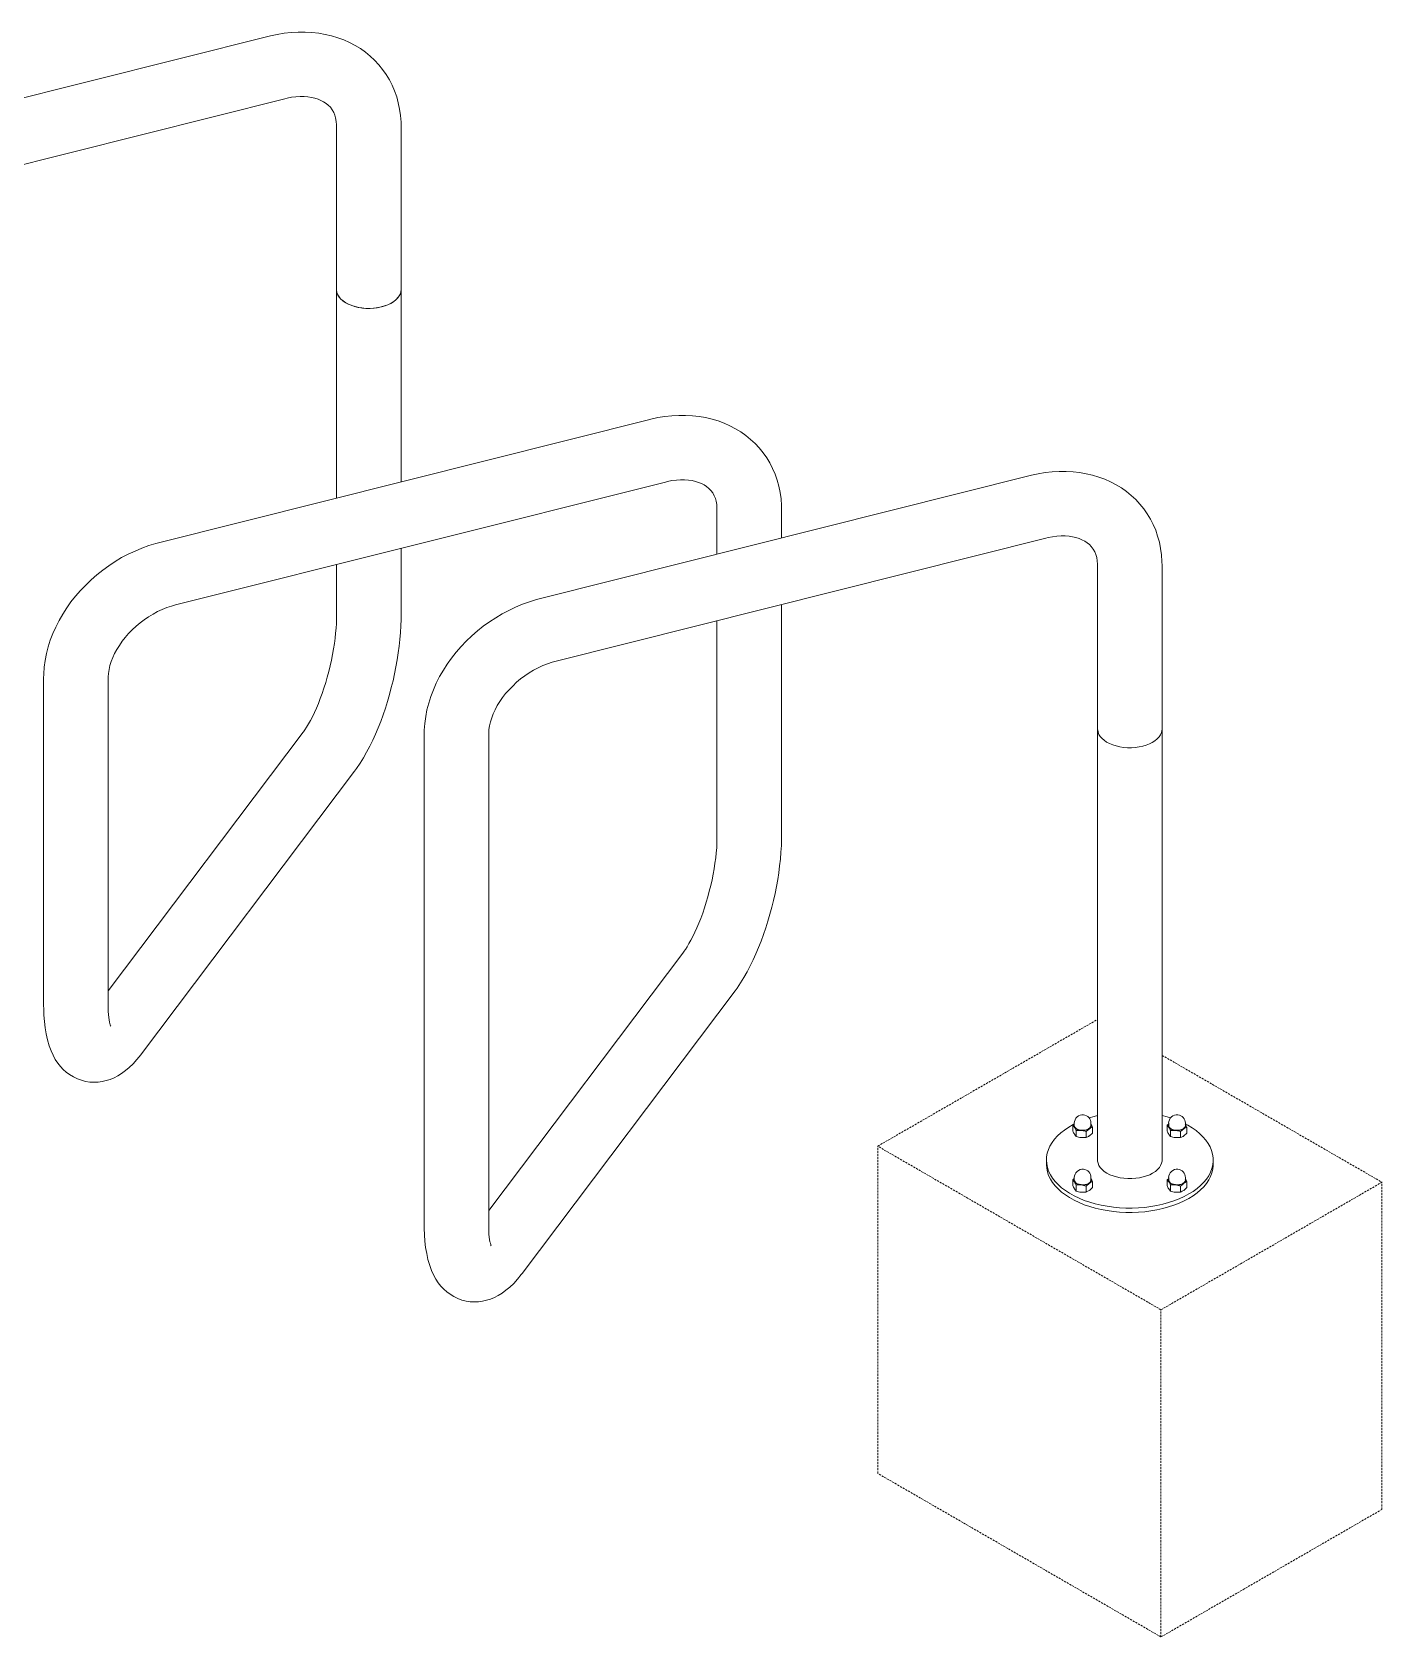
# Model space of a CAD drawing. Header units: millimetres. Extents: x -312 to 6814, y -241 to 4404.
# Drawn here: x 5971 to 6814, y 974 to 1975 of the extents above; entities that cross this region are included whole.
import ezdxf

# ---------------------------------------------------------------- set-up
doc = ezdxf.new("R2010")
doc.units = ezdxf.units.MM
doc.linetypes.add('HIDDEN', pattern=[1.905, 1.27, -0.635])
doc.layers.add('ZANO_R', color=7, linetype='Continuous', lineweight=0)
doc.layers.add('ZANO_R_przerywana', color=7, linetype='HIDDEN', lineweight=0)

msp = doc.modelspace()

# ---------------------------------------------------------------- linework, layer by layer
at = {"layer": 'ZANO_R'}
for p, q in [((6119.2, 1972.8), (5813.5, 1896.1)), ((5823.3, 1857), (6129, 1933.8)), ((6161.3, 1916.7), (6161.3, 1814.6)), ((6201.5, 1814.6), (6201.5, 1916.7)), ((6161.3, 1814.6), (6161.3, 1684.6)), ((6201.5, 1694.7), (6201.5, 1814.6)), ((6356.7, 1733.7), (6051, 1656.9)), ((6060.8, 1617.9), (6366.5, 1694.6)), ((6594.1, 1698.6), (6288.5, 1621.9)), ((6398.7, 1677.5), (6398.7, 1649.6)), ((6439, 1659.7), (6439, 1677.5)), ((6201.5, 1610.5), (6201.5, 1653.2)), ((6298.3, 1582.8), (6603.9, 1659.6)), ((6161.3, 1643.1), (6161.3, 1610.5)), ((6636.2, 1642.5), (6636.2, 1540.4)), ((6676.5, 1540.4), (6676.5, 1642.5)), ((6439, 1473.4), (6439, 1618.2)), ((6398.7, 1608.1), (6398.7, 1473.4)), ((5978.4, 1572), (5978.4, 1367.8)), ((6018.7, 1367.8), (6018.7, 1572)), ((6140.4, 1538.5), (6018.7, 1377)), ((6215.9, 1536.9), (6215.9, 1230.7)), ((6256.2, 1230.7), (6256.2, 1536.9)), ((6636.2, 1540.4), (6636.2, 1270.5)), ((6676.5, 1270.5), (6676.5, 1540.4)), ((6039.6, 1337.8), (6172.5, 1514.2)), ((6377.9, 1401.4), (6256.2, 1239.9)), ((6277.1, 1200.7), (6410, 1377.1)), ((6621.7, 1294), (6620.7, 1293.2)), ((6620.7, 1293.2), (6620.7, 1289.5)), ((6620.7, 1293.2), (6621.8, 1291.9)), ((6621.7, 1294.5), (6621.7, 1293)), ((6632.1, 1293), (6632.1, 1294.5)), ((6680.6, 1294), (6679.7, 1293.2)), ((6679.7, 1293.2), (6679.7, 1289.5)), ((6679.7, 1293.2), (6680.7, 1291.9)), ((6680.6, 1294.5), (6680.6, 1293)), ((6691, 1293), (6691, 1294.5)), ((6622.9, 1286.2), (6621.8, 1287.5)), ((6622.9, 1289.8), (6622.9, 1286.2)), ((6629.1, 1289.2), (6631.1, 1291)), ((6629.1, 1289.2), (6629.1, 1285.6)), ((6633.1, 1288.3), (6631.1, 1286.5)), ((6633.1, 1292), (6633.1, 1288.3)), ((6681.8, 1286.1), (6680.7, 1287.4)), ((6681.8, 1289.8), (6681.8, 1286.1)), ((6688, 1289.2), (6690, 1291)), ((6688, 1289.2), (6688, 1285.5)), ((6692, 1288.3), (6690, 1286.5)), ((6692, 1292), (6692, 1288.3)), ((6604.3, 1271.5), (6604.3, 1268.8)), ((6708.4, 1268.8), (6708.4, 1271.5)), ((6621.7, 1260), (6620.7, 1259.2)), ((6620.7, 1259.2), (6620.7, 1255.5)), ((6620.7, 1259.2), (6621.8, 1257.9)), ((6621.7, 1260.5), (6621.7, 1259)), ((6622.9, 1252.1), (6621.8, 1253.4)), ((6622.9, 1255.8), (6622.9, 1252.1)), ((6629.1, 1255.2), (6631.1, 1257)), ((6629.1, 1255.2), (6629.1, 1251.5)), ((6633.1, 1254.3), (6631.1, 1252.5)), ((6632.1, 1259), (6632.1, 1260.5)), ((6633.1, 1257.9), (6633.1, 1254.3)), ((6680.6, 1260), (6679.6, 1259.1)), ((6679.6, 1259.1), (6679.6, 1255.5)), ((6679.6, 1259.1), (6680.7, 1257.9)), ((6680.6, 1260.5), (6680.6, 1259)), ((6681.8, 1252.1), (6680.7, 1253.4)), ((6681.8, 1255.8), (6681.8, 1252.1)), ((6688, 1255.2), (6690, 1256.9)), ((6688, 1255.2), (6688, 1251.5)), ((6692, 1254.3), (6690, 1252.5)), ((6691, 1259), (6691, 1260.5)), ((6692, 1257.9), (6692, 1254.3))]:
    msp.add_line(p, q, dxfattribs=at)
at = {"layer": 'ZANO_R', "flags": 128}
for points in [[(6201.5, 1916.7), (6201.5, 1919.2), (6201.2, 1923.3), (6200.6, 1927.3), (6199.8, 1931.2), (6198.8, 1935), (6197.5, 1938.7), (6196, 1942.2), (6194.2, 1945.7), (6192.2, 1948.9), (6190, 1952.1), (6187.6, 1955), (6185, 1957.8), (6182.2, 1960.4), (6179.3, 1962.8), (6176.1, 1965.1), (6172.8, 1967.1), (6169.4, 1968.9), (6165.7, 1970.5), (6162, 1971.9), (6158.1, 1973.1), (6154.2, 1974), (6150.1, 1974.7), (6145.9, 1975.2), (6141.6, 1975.4), (6137.3, 1975.4), (6133, 1975.2), (6128.6, 1974.7), (6124.2, 1973.9), (6120, 1973), (6119.2, 1972.8)], [(6129, 1933.8), (6130.4, 1934.1), (6133.2, 1934.7), (6135.9, 1935), (6138.5, 1935.2), (6141, 1935.2), (6143.4, 1935), (6145.7, 1934.6), (6147.8, 1934.2), (6149.7, 1933.6), (6151.5, 1932.8), (6153.2, 1931.9), (6154.7, 1930.9), (6156.1, 1929.8), (6157.4, 1928.5), (6158.5, 1926.9), (6159.5, 1925.2), (6160.2, 1923.5), (6160.7, 1921.8), (6161.1, 1919.7), (6161.2, 1917.6), (6161.3, 1916.7)], [(6189.4, 1804), (6187.1, 1803.5), (6184.8, 1803.2), (6182.3, 1803), (6179.9, 1803), (6177.5, 1803.2), (6175.2, 1803.6), (6172.9, 1804.1), (6170.8, 1804.7), (6168.8, 1805.6), (6167, 1806.5), (6165.4, 1807.6), (6164, 1808.7), (6162.9, 1810), (6162.1, 1811.3), (6161.5, 1812.7), (6161.3, 1814.1), (6161.3, 1814.6)], [(6201.5, 1814.6), (6201.4, 1813.5), (6201.1, 1812.1), (6200.4, 1810.8), (6199.5, 1809.5), (6198.3, 1808.3), (6196.8, 1807.1), (6195.1, 1806.1), (6193.3, 1805.2), (6191.2, 1804.5), (6189, 1803.9), (6186.7, 1803.4), (6184.4, 1803.1), (6181.9, 1803), (6179.5, 1803), (6177.1, 1803.3), (6174.8, 1803.6), (6172.5, 1804.2), (6170.4, 1804.9), (6168.5, 1805.7), (6166.7, 1806.7), (6165.1, 1807.7), (6163.8, 1808.9), (6162.8, 1810.2), (6162, 1811.5), (6161.5, 1812.9), (6161.3, 1814.3), (6161.3, 1814.6)], [(6201.5, 1814.6), (6201.5, 1813.8), (6201.1, 1812.4), (6200.5, 1811), (6199.6, 1809.7), (6198.5, 1808.5), (6197.1, 1807.3), (6195.4, 1806.3), (6193.6, 1805.4), (6191.6, 1804.6), (6189.4, 1804)], [(6439, 1677.5), (6438.9, 1680), (6438.7, 1684.1), (6438.1, 1688.1), (6437.3, 1692), (6436.3, 1695.8), (6435, 1699.5), (6433.4, 1703.1), (6431.7, 1706.5), (6429.7, 1709.8), (6427.5, 1712.9), (6425.1, 1715.9), (6422.5, 1718.6), (6419.7, 1721.2), (6416.7, 1723.7), (6413.6, 1725.9), (6410.3, 1727.9), (6406.8, 1729.7), (6403.2, 1731.3), (6399.5, 1732.7), (6395.6, 1733.9), (6391.6, 1734.8), (6387.6, 1735.5), (6383.4, 1736), (6379.1, 1736.2), (6374.8, 1736.2), (6370.5, 1736), (6366.1, 1735.5), (6361.7, 1734.8), (6357.5, 1733.9), (6356.7, 1733.7)], [(6366.5, 1694.6), (6367.9, 1695), (6370.6, 1695.5), (6373.4, 1695.8), (6376, 1696), (6378.5, 1696), (6380.9, 1695.8), (6383.2, 1695.5), (6385.3, 1695), (6387.2, 1694.4), (6389, 1693.6), (6390.7, 1692.8), (6392.2, 1691.8), (6393.6, 1690.6), (6394.9, 1689.3), (6396, 1687.8), (6397, 1686), (6397.7, 1684.3), (6398.2, 1682.6), (6398.5, 1680.6), (6398.7, 1678.4), (6398.7, 1677.5)], [(6676.5, 1642.5), (6676.4, 1645), (6676.1, 1649.1), (6675.6, 1653.1), (6674.8, 1657), (6673.7, 1660.8), (6672.5, 1664.5), (6670.9, 1668), (6669.2, 1671.5), (6667.2, 1674.7), (6665, 1677.9), (6662.6, 1680.8), (6660, 1683.6), (6657.2, 1686.2), (6654.2, 1688.6), (6651.1, 1690.9), (6647.8, 1692.9), (6644.3, 1694.7), (6640.7, 1696.3), (6637, 1697.7), (6633.1, 1698.9), (6629.1, 1699.8), (6625, 1700.5), (6620.9, 1701), (6616.6, 1701.2), (6612.3, 1701.2), (6607.9, 1701), (6603.6, 1700.5), (6599.1, 1699.7), (6595, 1698.8), (6594.1, 1698.6)], [(6051, 1656.9), (6048.5, 1656.2), (6044.1, 1654.9), (6039.8, 1653.3), (6035.5, 1651.5), (6031.3, 1649.6), (6027.1, 1647.4), (6023.1, 1645), (6019.2, 1642.4), (6015.4, 1639.6), (6011.7, 1636.7), (6008.1, 1633.6), (6004.7, 1630.3), (6001.5, 1627), (5998.4, 1623.4), (5995.5, 1619.8), (5992.9, 1616), (5990.4, 1612.1), (5988.1, 1608.2), (5986.1, 1604.1), (5984.2, 1600), (5982.6, 1595.9), (5981.3, 1591.7), (5980.2, 1587.5), (5979.4, 1583.2), (5978.8, 1579), (5978.5, 1574.8), (5978.4, 1572)], [(6603.9, 1659.6), (6605.3, 1659.9), (6608.1, 1660.5), (6610.9, 1660.8), (6613.5, 1661), (6616, 1661), (6618.4, 1660.8), (6620.6, 1660.5), (6622.7, 1660), (6624.7, 1659.4), (6626.5, 1658.6), (6628.2, 1657.7), (6629.7, 1656.7), (6631.1, 1655.6), (6632.3, 1654.3), (6633.5, 1652.7), (6634.5, 1651), (6635.2, 1649.3), (6635.7, 1647.6), (6636, 1645.5), (6636.2, 1643.4), (6636.2, 1642.5)], [(6018.7, 1572), (6018.7, 1573), (6018.9, 1575.2), (6019.3, 1577.6), (6019.8, 1580), (6020.6, 1582.5), (6021.6, 1585), (6022.7, 1587.5), (6024.1, 1590.1), (6025.7, 1592.6), (6027.4, 1595.2), (6029.3, 1597.6), (6031.4, 1600), (6033.7, 1602.4), (6036.1, 1604.6), (6038.6, 1606.7), (6041.2, 1608.7), (6043.9, 1610.5), (6046.7, 1612.2), (6049.6, 1613.7), (6052.5, 1615.1), (6055.4, 1616.2), (6058.3, 1617.2), (6060.8, 1617.9)], [(6288.5, 1621.9), (6286, 1621.2), (6281.6, 1619.9), (6277.3, 1618.3), (6273, 1616.5), (6268.8, 1614.5), (6264.6, 1612.3), (6260.6, 1609.9), (6256.7, 1607.4), (6252.8, 1604.6), (6249.2, 1601.7), (6245.6, 1598.6), (6242.2, 1595.3), (6239, 1591.9), (6235.9, 1588.4), (6233, 1584.7), (6230.3, 1581), (6227.9, 1577.1), (6225.6, 1573.2), (6223.5, 1569.1), (6221.7, 1565), (6220.1, 1560.8), (6218.8, 1556.6), (6217.7, 1552.4), (6216.9, 1548.2), (6216.3, 1544), (6216, 1539.8), (6215.9, 1536.9)], [(6161.3, 1610.5), (6161.2, 1609), (6161.2, 1606.3), (6161, 1603.4), (6160.7, 1600.3), (6160.4, 1597.1), (6160, 1593.8), (6159.4, 1590.4), (6158.8, 1587), (6158.1, 1583.4), (6157.3, 1579.9), (6156.4, 1576.4), (6155.5, 1572.8), (6154.5, 1569.4), (6153.4, 1566), (6152.3, 1562.6), (6151.1, 1559.4), (6149.9, 1556.3), (6148.7, 1553.4), (6147.4, 1550.7), (6146.2, 1548.1), (6144.9, 1545.7), (6143.7, 1543.6), (6142.6, 1541.7), (6141.5, 1540), (6140.6, 1538.7), (6140.4, 1538.5)], [(6172.5, 1514.2), (6173.7, 1515.8), (6175.9, 1519.1), (6178, 1522.5), (6180, 1526), (6182, 1529.7), (6183.8, 1533.4), (6185.5, 1537.3), (6187.2, 1541.2), (6188.8, 1545.2), (6190.3, 1549.3), (6191.7, 1553.5), (6193, 1557.7), (6194.2, 1562), (6195.4, 1566.3), (6196.5, 1570.6), (6197.4, 1574.9), (6198.3, 1579.3), (6199.1, 1583.6), (6199.8, 1587.9), (6200.3, 1592.2), (6200.8, 1596.4), (6201.2, 1600.6), (6201.4, 1604.8), (6201.5, 1608.9), (6201.5, 1610.5)], [(6256.2, 1536.9), (6256.2, 1537.9), (6256.4, 1540.2), (6256.8, 1542.5), (6257.3, 1545), (6258.1, 1547.4), (6259.1, 1550), (6260.2, 1552.5), (6261.6, 1555.1), (6263.1, 1557.6), (6264.9, 1560.1), (6266.8, 1562.6), (6268.9, 1565), (6271.2, 1567.3), (6273.6, 1569.6), (6276.1, 1571.7), (6278.7, 1573.7), (6281.4, 1575.5), (6284.2, 1577.2), (6287.1, 1578.7), (6290, 1580), (6292.9, 1581.2), (6295.8, 1582.2), (6298.3, 1582.8)], [(6664.4, 1529.8), (6662.1, 1529.3), (6659.7, 1529), (6657.3, 1528.8), (6654.9, 1528.8), (6652.5, 1529), (6650.1, 1529.4), (6647.9, 1529.9), (6645.7, 1530.5), (6643.7, 1531.4), (6641.9, 1532.3), (6640.4, 1533.4), (6639, 1534.5), (6637.9, 1535.8), (6637.1, 1537.1), (6636.5, 1538.5), (6636.3, 1539.9), (6636.2, 1540.4)], [(6676.5, 1540.4), (6676.4, 1539.6), (6676.1, 1538.2), (6675.5, 1536.8), (6674.6, 1535.5), (6673.4, 1534.3), (6672, 1533.1), (6670.4, 1532.1), (6668.6, 1531.2), (6666.5, 1530.4), (6664.4, 1529.8), (6662.1, 1529.3), (6659.7, 1529), (6657.3, 1528.8), (6654.9, 1528.8), (6652.5, 1529), (6650.1, 1529.4), (6647.9, 1529.9), (6645.7, 1530.5), (6643.7, 1531.4), (6641.9, 1532.3), (6640.4, 1533.4), (6639, 1534.5), (6637.9, 1535.8), (6637.1, 1537.1), (6636.5, 1538.5), (6636.3, 1539.9), (6636.2, 1540.4)], [(6676.5, 1540.4), (6676.4, 1539.6), (6676.1, 1538.2), (6675.5, 1536.8), (6674.6, 1535.5), (6673.4, 1534.3), (6672, 1533.1), (6670.4, 1532.1), (6668.6, 1531.2), (6666.5, 1530.4), (6664.4, 1529.8)], [(6398.7, 1473.4), (6398.7, 1471.9), (6398.6, 1469.2), (6398.5, 1466.3), (6398.2, 1463.2), (6397.9, 1460), (6397.4, 1456.7), (6396.9, 1453.3), (6396.3, 1449.9), (6395.6, 1446.3), (6394.8, 1442.8), (6393.9, 1439.3), (6393, 1435.7), (6392, 1432.3), (6390.9, 1428.9), (6389.8, 1425.5), (6388.6, 1422.3), (6387.4, 1419.2), (6386.1, 1416.3), (6384.9, 1413.6), (6383.7, 1411), (6382.4, 1408.6), (6381.2, 1406.5), (6380.1, 1404.6), (6379, 1402.9), (6378.1, 1401.6), (6377.9, 1401.4)], [(6410, 1377.1), (6411.2, 1378.7), (6413.4, 1382), (6415.5, 1385.4), (6417.5, 1388.9), (6419.4, 1392.6), (6421.3, 1396.3), (6423, 1400.2), (6424.7, 1404.1), (6426.2, 1408.1), (6427.7, 1412.2), (6429.2, 1416.4), (6430.5, 1420.6), (6431.7, 1424.9), (6432.9, 1429.2), (6434, 1433.5), (6434.9, 1437.8), (6435.8, 1442.2), (6436.6, 1446.5), (6437.3, 1450.8), (6437.8, 1455.1), (6438.3, 1459.3), (6438.6, 1463.5), (6438.9, 1467.7), (6439, 1471.8), (6439, 1473.4)], [(5978.4, 1367.8), (5978.5, 1365.8), (5978.6, 1361.8), (5978.9, 1357.9), (5979.3, 1354), (5980, 1350.2), (5980.8, 1346.4), (5981.9, 1342.7), (5983.1, 1339.7), (5984.3, 1336.9), (5985.7, 1334.3), (5987.3, 1332), (5988.9, 1329.9), (5990.7, 1328), (5992.6, 1326.3), (5994.6, 1324.8), (5997, 1323.3), (5999.5, 1322.1), (6002, 1321.2), (6004.6, 1320.5), (6007.2, 1320.1), (6009.8, 1320), (6012.4, 1320.1), (6014.9, 1320.4), (6017.5, 1321), (6019.9, 1321.8), (6022.4, 1322.8), (6024.8, 1324.1), (6027.1, 1325.5), (6029.5, 1327.3), (6031.9, 1329.3), (6034.3, 1331.6), (6036.7, 1334.3), (6039.1, 1337.1), (6039.6, 1337.8)], [(6020.3, 1355), (6020.3, 1355), (6020.1, 1355.3), (6020, 1355.8), (6019.8, 1356.6), (6019.5, 1357.6), (6019.3, 1358.9), (6019.1, 1360.4), (6018.9, 1362.2), (6018.8, 1364.2), (6018.7, 1366.5), (6018.7, 1367.8)], [(6693.2, 1250.3), (6690.3, 1248.7), (6687.2, 1247.3), (6683.9, 1246), (6680.5, 1244.9), (6677, 1243.9), (6673.3, 1243.1), (6669.5, 1242.4), (6665.7, 1241.9), (6661.8, 1241.6), (6657.8, 1241.5), (6653.9, 1241.5), (6650, 1241.7), (6646.1, 1242.1), (6642.2, 1242.6), (6638.5, 1243.3), (6634.8, 1244.2), (6631.3, 1245.2), (6627.9, 1246.3), (6624.7, 1247.7), (6621.7, 1249.1), (6618.8, 1250.7), (6616.2, 1252.4), (6613.8, 1254.2), (6611.7, 1256.1), (6609.8, 1258.1), (6608.1, 1260.2), (6606.8, 1262.3), (6605.7, 1264.5), (6604.9, 1266.7), (6604.5, 1269), (6604.3, 1271.3), (6604.4, 1273.5), (6604.8, 1275.8), (6605.5, 1278), (6606.5, 1280.2), (6607.8, 1282.4), (6609.3, 1284.5), (6611.2, 1286.5), (6613.3, 1288.4), (6615.6, 1290.2), (6618.2, 1292), (6621, 1293.6), (6621.2, 1293.7)], [(6632.1, 1293.6), (6632.1, 1293.6), (6632.2, 1292.8), (6632, 1292.1), (6631.5, 1291.4), (6630.7, 1290.8), (6629.7, 1290.4), (6628.5, 1290.1), (6627.3, 1289.9), (6626, 1289.9), (6624.8, 1290.2), (6623.7, 1290.5), (6622.8, 1291), (6622.1, 1291.7), (6621.7, 1292.4), (6621.6, 1293.1), (6621.7, 1293.6)], [(6621.7, 1293), (6621.8, 1292.5), (6622.2, 1291.8), (6622.8, 1291.2), (6623.7, 1290.7), (6624.8, 1290.3), (6626, 1290.1), (6627.3, 1290), (6628.5, 1290.2), (6629.7, 1290.5), (6630.6, 1290.9), (6631.4, 1291.5), (6631.9, 1292.2), (6632.1, 1292.9), (6632.1, 1293)], [(6630.9, 1297.8), (6634, 1298.7), (6636.2, 1299.3)], [(6676.5, 1299.3), (6679.7, 1298.4), (6681.8, 1297.8)], [(6691, 1293.5), (6691, 1293.5), (6691.1, 1292.8), (6690.9, 1292.1), (6690.4, 1291.4), (6689.6, 1290.8), (6688.6, 1290.4), (6687.5, 1290), (6686.2, 1289.9), (6684.9, 1289.9), (6683.7, 1290.1), (6682.6, 1290.5), (6681.7, 1291), (6681, 1291.7), (6680.6, 1292.4), (6680.5, 1293.1), (6680.6, 1293.5)], [(6680.6, 1293), (6680.7, 1292.5), (6681.1, 1291.8), (6681.8, 1291.2), (6682.7, 1290.6), (6683.7, 1290.3), (6685, 1290.1), (6686.2, 1290), (6687.4, 1290.2), (6688.6, 1290.5), (6689.6, 1290.9), (6690.3, 1291.5), (6690.8, 1292.2), (6691, 1292.9), (6691, 1293)], [(6691, 1294), (6692.5, 1293.2), (6695.2, 1291.5), (6697.7, 1289.8), (6700, 1287.9), (6702, 1286), (6703.8, 1283.9), (6705.3, 1281.8), (6706.5, 1279.7), (6707.4, 1277.5), (6708, 1275.2), (6708.4, 1272.9), (6708.4, 1270.7), (6708.2, 1268.4), (6707.6, 1266.1), (6706.7, 1263.9), (6705.6, 1261.7), (6704.2, 1259.6), (6702.5, 1257.6), (6700.5, 1255.6), (6698.3, 1253.7), (6695.9, 1251.9), (6693.2, 1250.3)], [(6622.9, 1289.8), (6625.2, 1289.9), (6626, 1289.9)], [(6626, 1285.5), (6625.2, 1285.6), (6622.9, 1286.2)], [(6626, 1289.9), (6628.4, 1289.4), (6629.1, 1289.2)], [(6629.1, 1285.6), (6628.4, 1285.5), (6626, 1285.5)], [(6681.8, 1289.8), (6684.1, 1289.9), (6684.9, 1289.9)], [(6684.9, 1285.5), (6684.1, 1285.6), (6681.8, 1286.1)], [(6684.9, 1289.9), (6687.3, 1289.4), (6688, 1289.2)], [(6688, 1285.5), (6687.3, 1285.5), (6684.9, 1285.5)], [(6670.6, 1263.3), (6668.8, 1262.3), (6666.8, 1261.5), (6664.6, 1260.9), (6662.4, 1260.4), (6660, 1260.1), (6657.6, 1259.9), (6655.1, 1259.9), (6652.7, 1260.1), (6650.3, 1260.4), (6648.1, 1260.9), (6645.9, 1261.5), (6643.9, 1262.3), (6642.1, 1263.3), (6640.4, 1264.3), (6639.1, 1265.5), (6637.9, 1266.7), (6637.1, 1268.1), (6636.5, 1269.4), (6636.2, 1270.8), (6636.2, 1272.2), (6636.2, 1272.6)], [(6676.5, 1272.6), (6676.5, 1272.2), (6676.5, 1270.8), (6676.2, 1269.4), (6675.6, 1268.1), (6674.8, 1266.7), (6673.6, 1265.5), (6672.3, 1264.3), (6670.6, 1263.3)], [(6693.2, 1247.5), (6690.3, 1246), (6687.2, 1244.6), (6683.9, 1243.3), (6680.5, 1242.2), (6677, 1241.2), (6673.3, 1240.4), (6669.5, 1239.7), (6665.7, 1239.2), (6661.8, 1238.9), (6657.8, 1238.8), (6653.9, 1238.8), (6650, 1239), (6646.1, 1239.3), (6642.2, 1239.9), (6638.5, 1240.6), (6634.8, 1241.4), (6631.3, 1242.4), (6627.9, 1243.6), (6624.7, 1244.9), (6621.7, 1246.4), (6618.8, 1248), (6616.2, 1249.7), (6613.8, 1251.5), (6611.7, 1253.4), (6609.8, 1255.4), (6608.1, 1257.4), (6606.8, 1259.6), (6605.7, 1261.8), (6604.9, 1264), (6604.5, 1266.3), (6604.3, 1268.5), (6604.3, 1268.8)], [(6708.4, 1268.8), (6708.4, 1267.9), (6708.2, 1265.7), (6707.6, 1263.4), (6706.7, 1261.2), (6705.6, 1259), (6704.2, 1256.9), (6702.5, 1254.8), (6700.5, 1252.9), (6698.3, 1251), (6695.9, 1249.2), (6693.2, 1247.5)], [(6632.1, 1259.5), (6632.1, 1259.5), (6632.2, 1258.8), (6632, 1258.1), (6631.5, 1257.4), (6630.7, 1256.8), (6629.7, 1256.3), (6628.5, 1256), (6627.3, 1255.9), (6626, 1255.9), (6624.8, 1256.1), (6623.7, 1256.5), (6622.7, 1257), (6622.1, 1257.7), (6621.7, 1258.4), (6621.6, 1259.1), (6621.7, 1259.5)], [(6621.7, 1259), (6621.8, 1258.4), (6622.2, 1257.8), (6622.8, 1257.1), (6623.7, 1256.6), (6624.8, 1256.3), (6626, 1256.1), (6627.3, 1256), (6628.5, 1256.2), (6629.6, 1256.5), (6630.6, 1256.9), (6631.4, 1257.5), (6631.9, 1258.2), (6632.1, 1258.9), (6632.1, 1259)], [(6622.9, 1255.8), (6625.2, 1255.9), (6626, 1255.9)], [(6626, 1251.4), (6625.2, 1251.5), (6622.9, 1252.1)], [(6626, 1255.9), (6628.3, 1255.4), (6629.1, 1255.2)], [(6691, 1259.5), (6691, 1259.5), (6691.1, 1258.8), (6690.9, 1258.1), (6690.4, 1257.4), (6689.6, 1256.8), (6688.6, 1256.3), (6687.5, 1256), (6686.2, 1255.9), (6684.9, 1255.9), (6683.7, 1256.1), (6682.6, 1256.5), (6681.7, 1257), (6681, 1257.6), (6680.6, 1258.3), (6680.5, 1259.1), (6680.6, 1259.5)], [(6680.6, 1259), (6680.7, 1258.4), (6681.1, 1257.8), (6681.8, 1257.1), (6682.7, 1256.6), (6683.7, 1256.3), (6684.9, 1256.1), (6686.2, 1256), (6687.4, 1256.2), (6688.6, 1256.5), (6689.5, 1256.9), (6690.3, 1257.5), (6690.8, 1258.2), (6691, 1258.9), (6691, 1259)], [(6681.8, 1255.8), (6684.1, 1255.9), (6684.9, 1255.9)], [(6684.9, 1251.4), (6684.1, 1251.5), (6681.8, 1252.1)], [(6684.9, 1255.9), (6687.3, 1255.4), (6688, 1255.2)], [(6629.1, 1251.5), (6628.3, 1251.4), (6626, 1251.4)], [(6688, 1251.5), (6687.3, 1251.4), (6684.9, 1251.4)], [(6215.9, 1230.7), (6216, 1228.7), (6216.1, 1224.7), (6216.4, 1220.8), (6216.8, 1216.9), (6217.5, 1213.1), (6218.3, 1209.3), (6219.4, 1205.6), (6220.5, 1202.6), (6221.8, 1199.8), (6223.2, 1197.2), (6224.7, 1194.9), (6226.4, 1192.8), (6228.2, 1190.9), (6230.1, 1189.2), (6232.1, 1187.7), (6234.5, 1186.2), (6236.9, 1185), (6239.5, 1184.1), (6242.1, 1183.4), (6244.7, 1183), (6247.3, 1182.9), (6249.9, 1183), (6252.4, 1183.3), (6254.9, 1183.9), (6257.4, 1184.7), (6259.8, 1185.7), (6262.2, 1187), (6264.6, 1188.4), (6267, 1190.2), (6269.4, 1192.2), (6271.8, 1194.5), (6274.2, 1197.2), (6276.5, 1200), (6277.1, 1200.7)], [(6257.7, 1217.9), (6257.7, 1217.9), (6257.6, 1218.2), (6257.5, 1218.7), (6257.3, 1219.5), (6257, 1220.5), (6256.8, 1221.8), (6256.6, 1223.3), (6256.4, 1225.1), (6256.3, 1227.1), (6256.2, 1229.4), (6256.2, 1230.7)]]:
    msp.add_lwpolyline(points, dxfattribs=at)
at = {"layer": 'ZANO_R'}
for centre, radius, start, end in [((6623.4, 1293), 1.92, 153.3498, 214.2717), ((6626.9, 1294.5), 5.21, 84.3935, 180), ((6626.9, 1294.5), 5.21, 0, 84.3935), ((6630.1, 1292.9), 2.22, 296.8038, 23.235), ((6618.7, 1285.8), 15.7, 23.2327, 30.9377), ((6682.3, 1293), 1.92, 153.3664, 214.263), ((6685.8, 1294.5), 5.21, 84.3935, 180), ((6685.8, 1294.5), 5.21, 0, 84.3935), ((6689, 1292.9), 2.22, 296.8162, 23.2227), ((6677.6, 1285.8), 15.6, 23.2274, 30.9429), ((6634.4, 1295.3), 14.8, 202.9612, 212.0701), ((6626.1, 1295.5), 5.61, 220.0818, 268.7824), ((6609.3, 1284), 14.8, 22.9606, 32.0702), ((6627, 1297.7), 7.86, 262.7849, 301.3854), ((6626.7, 1292.7), 7.54, 287.9957, 305.0107), ((6635.4, 1284.8), 7.54, 107.9995, 124.999), ((6693.3, 1295.3), 14.8, 202.9482, 212.0831), ((6685, 1295.5), 5.61, 220.0822, 268.7821), ((6668.2, 1284), 14.8, 22.9549, 32.0717), ((6685.9, 1297.7), 7.86, 262.7866, 301.3837), ((6685.7, 1292.7), 7.56, 288.0134, 304.986), ((6694.3, 1284.8), 7.53, 107.9936, 125.0119), ((6626.9, 1260.5), 5.21, 84.3935, 180), ((6626.9, 1260.5), 5.21, 0, 84.3935), ((6685.8, 1260.5), 5.21, 84.3935, 180), ((6685.8, 1260.5), 5.21, 0, 84.3935), ((6634.4, 1261.3), 14.8, 202.9612, 212.0701), ((6623.4, 1258.9), 1.92, 153.3502, 214.2724), ((6626.1, 1261.5), 5.61, 220.0818, 268.7824), ((6609.2, 1250), 14.8, 22.9606, 32.0702), ((6627, 1263.7), 7.86, 262.7851, 301.3851), ((6626.7, 1258.7), 7.54, 287.9956, 305.0107), ((6630.1, 1258.9), 2.22, 296.8016, 23.2372), ((6635.4, 1250.8), 7.54, 107.9995, 124.999), ((6618.7, 1251.8), 15.7, 23.2313, 30.9368), ((6693.2, 1261.3), 14.8, 202.9458, 212.0855), ((6682.3, 1258.9), 1.92, 153.3658, 214.2658), ((6685, 1261.5), 5.61, 220.0813, 268.7821), ((6668.2, 1250), 14.8, 22.9592, 32.0654), ((6685.9, 1263.7), 7.86, 262.7871, 301.3832), ((6685.6, 1258.7), 7.56, 288.0134, 304.986), ((6689, 1258.9), 2.22, 296.8137, 23.2251), ((6694.3, 1250.8), 7.53, 107.9936, 125.0119), ((6677.6, 1251.8), 15.6, 23.226, 30.9421)]:
    msp.add_arc(centre, radius, start, end, dxfattribs=at)
at = {"layer": 'ZANO_R_przerywana'}
for p, q in [((6499, 1280.1), (6636.2, 1359.2)), ((6676.5, 1336.8), (6813.7, 1257.6)), ((6675.8, 1178), (6499, 1280.1)), ((6499, 1075.9), (6499, 1280.1)), ((6675.8, 1178), (6813.7, 1257.6)), ((6813.7, 1053.4), (6813.7, 1257.6)), ((6675.8, 973.8), (6675.8, 1178)), ((6675.8, 973.8), (6499, 1075.9)), ((6675.8, 973.8), (6813.7, 1053.4))]:
    msp.add_line(p, q, dxfattribs=at)

doc.saveas('drawing.dxf')
